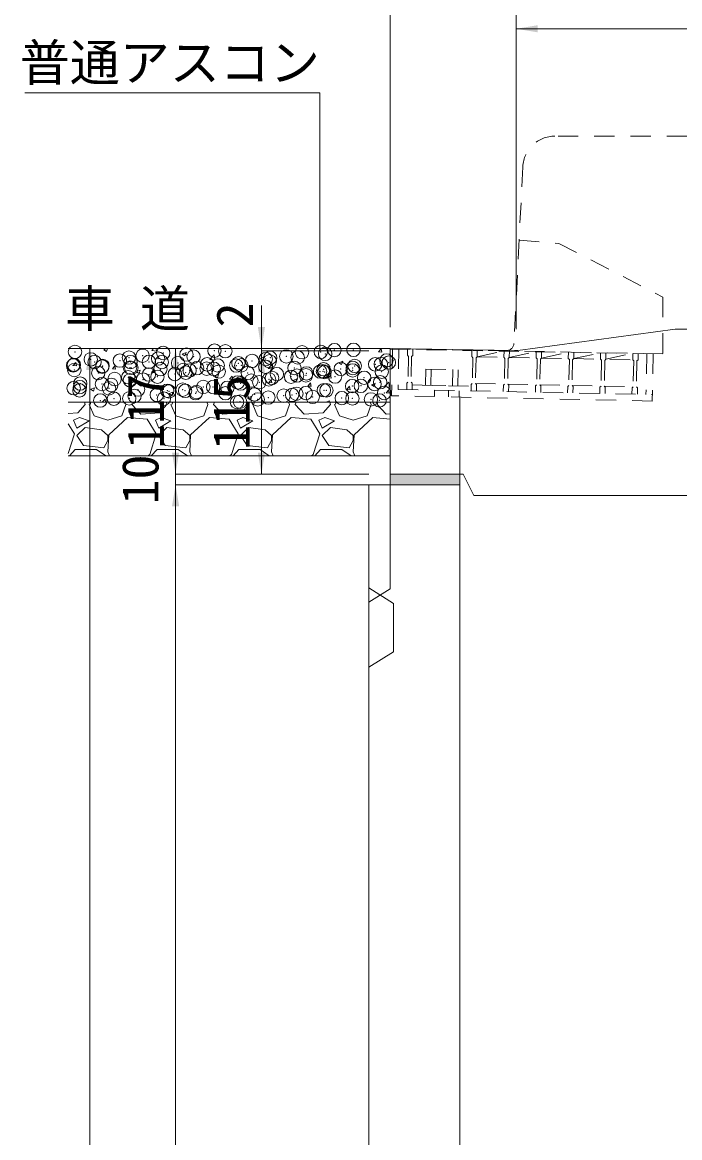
# Model space of a CAD drawing. Units: millimetres at full size. Extents: x 0 to 26200, y 7460 to 13400.
# Drawn here: x 12302 to 12914, y 11008 to 12047 of the extents above; entities that cross this region are included whole.
import ezdxf
from ezdxf.enums import TextEntityAlignment as Align

# ---------------------------------------------------------------- set-up
doc = ezdxf.new("R2010")
doc.units = ezdxf.units.MM
doc.header["$LTSCALE"] = 25
doc.header["$PDMODE"] = 32
doc.header["$PDSIZE"] = 12.5
doc.linetypes.add('DASHED', pattern=[7.5, 6, -1.5])
doc.linetypes.add('USER1', pattern=[1.35, 0.75, -0.6])
doc.layers.add('ハッチング_モルタル', color=30, linetype='Continuous')
doc.layers.add('文字', color=7, linetype='Continuous')
for name, color, linetype, lineweight in [('側溝・本体', 7, 'Continuous', 9), ('基礎', 3, 'Continuous', 20), ('寸法線', 7, 'Continuous', 9), ('引出線', 4, 'Continuous', 9), ('本体', 2, 'Continuous', 20), ('舗装・基礎', 7, 'Continuous', 5), ('ｸﾞﾚｰﾁﾝｸﾞ', 7, 'USER1', 5)]:
    doc.layers.add(name, color=color, linetype=linetype, lineweight=lineweight)
doc.styles.add('ＭＳ ゴシック', font='')
doc.styles.get('ＭＳ ゴシック').set_extended_font_data('MS Gothic')

# ---------------------------------------------------------------- blocks, each defined once
blk = doc.blocks.new('filled_arrow')
at = {"color": 0, "linetype": 'Continuous', "lineweight": -2}
blk.add_solid([(7.5, 1.25), (0, 0), (7.5, -1.25)], dxfattribs=at)

msp = doc.modelspace()

# ---------------------------------------------------------------- hatches: boundary and pattern name
at = {"layer": 'ハッチング_モルタル'}
msp.add_hatch(color=7, dxfattribs=at).paths.add_polyline_path([(12709.33, 11616.22), (12709.33, 11626.22), (12644.33, 11626.22), (12644.33, 11616.22)])

# ---------------------------------------------------------------- linework, layer by layer
at = {"layer": '側溝・本体', "linetype": 'USER1'}
for p, q in [((12920.79, 11941.22), (12797.86, 11941.22)), ((12767.9, 11912.72), (12759.66, 11747.99)), ((12764.48, 11844.22), (12801.33, 11841.22)), ((12801.33, 11841.22), (12898.33, 11791.22)), ((12898.33, 11791.22), (12898.33, 11738.22)), ((12644.33, 11742.64), (12898.33, 11738.22))]:
    msp.add_line(p, q, dxfattribs=at)
at = {"layer": '側溝・本体', "linetype": 'DASHED', "lineweight": 20}
msp.add_line((12709.33, 11697.91), (12709.33, 11626.22), dxfattribs=at)
at = {"layer": '側溝・本体', "linetype": 'USER1'}
for centre, radius, start, end in [((12797.86, 11911.22), 30, 90, 177.13759), ((12752.67, 11748.34), 7, 269.00365, 357.13759)]:
    msp.add_arc(centre, radius, start, end, dxfattribs=at)
at = {"layer": '基礎'}
for p, q in [((12644.33, 11743.22), (12344.33, 11743.22)), ((12644.33, 11693.22), (12344.33, 11693.22)), ((12644.33, 11643.22), (12344.33, 11643.22))]:
    msp.add_line(p, q, dxfattribs=at)
at = {"layer": '寸法線'}
for p, q in [((12644.33, 11763.22), (12644.33, 12201.22)), ((12644.33, 11763.22), (12644.33, 12131.85)), ((12761.83, 11763.22), (12761.83, 12131.85)), ((12761.83, 11761.24), (12761.83, 12131.85)), ((12958.33, 12041.22), (12761.83, 12041.22)), ((12761.83, 11961.22), (12761.83, 12041.22)), ((12524.33, 11701.22), (12524.33, 11783.22)), ((12364.33, 11743.22), (12364.33, 10166.22)), ((12635.33, 11743.22), (12364.33, 11743.22)), ((12444.33, 11626.22), (12444.33, 11743.22)), ((12624.33, 11743.22), (12444.33, 11743.22)), ((12624.33, 11743.22), (12524.33, 11743.22)), ((12624.33, 11741.22), (12524.33, 11741.22)), ((12524.33, 11626.22), (12524.33, 11741.22)), ((12624.33, 11741.22), (12524.33, 11741.22)), ((12444.33, 11666.22), (12444.33, 11576.22)), ((12624.33, 11626.22), (12444.33, 11626.22)), ((12624.33, 11626.22), (12444.33, 11626.22)), ((12624.33, 11626.22), (12524.33, 11626.22)), ((12444.33, 11616.22), (12444.33, 10166.22)), ((12624.33, 11616.22), (12444.33, 11616.22)), ((12624.33, 11616.22), (12444.33, 11616.22))]:
    msp.add_line(p, q, dxfattribs=at)
at = {"layer": '引出線'}
msp.add_lwpolyline([(12578.83, 11743.22), (12578.83, 11981.64), (12303.99, 11981.64)], dxfattribs=at)
at = {"layer": '本体'}
for p, q in [((12909.83, 11761.22), (12763.33, 11741.43)), ((12958.33, 11761.22), (12909.83, 11761.22)), ((12644.33, 11743.22), (12644.33, 11626.22)), ((12644.33, 11743.22), (12760.31, 11741.25)), ((12644.33, 11626.22), (12709.33, 11626.22)), ((12712.33, 11626.22), (12644.33, 11626.22)), ((12709.33, 10986.75), (12709.33, 11626.22)), ((12712.33, 11626.22), (12722.33, 11606.22)), ((12624.33, 11616.22), (12709.33, 11616.22)), ((12624.33, 10166.22), (12624.33, 11616.22)), ((12644.33, 11616.22), (12709.33, 11616.22)), ((12996.33, 11606.22), (12722.33, 11606.22))]:
    msp.add_line(p, q, dxfattribs=at)
at = {"layer": '本体', "lineweight": 9}
for p, q in [((12644.33, 11519.22), (12644.33, 11626.22)), ((12624.33, 11520.22), (12647.33, 11505.72)), ((12624.33, 11506.72), (12644.33, 11519.22)), ((12647.33, 11460.72), (12647.33, 11505.72)), ((12647.33, 11460.72), (12624.33, 11446.22))]:
    msp.add_line(p, q, dxfattribs=at)
at = {"layer": '本体'}
msp.add_arc((12760.65, 11761.25), 20, 269.02485, 277.69605, dxfattribs=at)
at = {"layer": '舗装・基礎'}
for p, q in [((12377.55, 11742.13), (12380.08, 11740.42)), ((12377.58, 11742.18), (12380.3, 11743.22)), ((12380.08, 11740.42), (12381.02, 11743.22)), ((12422.17, 11741.53), (12423.79, 11743.22)), ((12422.17, 11741.55), (12426.68, 11740.85)), ((12426.68, 11740.83), (12426.4, 11743.22)), ((12450.56, 11738.06), (12453.09, 11736.35)), ((12450.58, 11738.11), (12454.14, 11739.48)), ((12453.09, 11736.35), (12454.12, 11739.42)), ((12476.39, 11733.13), (12480.35, 11737.25)), ((12480.9, 11732.42), (12480.34, 11737.25)), ((12597.85, 11743.22), (12600.03, 11743.03)), ((12599.97, 11743.02), (12599.93, 11743.22)), ((12633.43, 11740.11), (12635.88, 11743.03)), ((12633.43, 11740.11), (12636.47, 11739.84)), ((12636.4, 11739.83), (12635.82, 11743.02)), ((12348.98, 11727.4), (12351.43, 11730.32)), ((12348.98, 11727.4), (12352.02, 11727.14)), ((12351.96, 11727.12), (12351.37, 11730.31)), ((12385.42, 11724.22), (12387.87, 11727.13)), ((12388.39, 11723.94), (12387.81, 11727.12)), ((12476.38, 11733.14), (12480.9, 11732.44)), ((12523.57, 11733.99), (12526.09, 11732.28)), ((12523.59, 11734.04), (12527.15, 11735.41)), ((12526.09, 11732.28), (12527.12, 11735.35)), ((12530.61, 11724.72), (12534.56, 11728.84)), ((12535.11, 11724.02), (12534.55, 11728.84)), ((12596.57, 11729.92), (12599.1, 11728.22)), ((12596.6, 11729.97), (12600.15, 11731.34)), ((12599.1, 11728.22), (12600.13, 11731.29)), ((12385.42, 11724.21), (12388.46, 11723.95)), ((12407.88, 11721.67), (12410.4, 11719.97)), ((12407.9, 11721.73), (12411.46, 11723.09)), ((12410.41, 11719.97), (12411.44, 11723.04)), ((12421.86, 11721.03), (12424.31, 11723.95)), ((12421.86, 11721.03), (12424.89, 11720.76)), ((12424.83, 11720.75), (12424.24, 11723.93)), ((12458.29, 11717.84), (12460.74, 11720.76)), ((12458.29, 11717.84), (12461.33, 11717.57)), ((12461.27, 11717.56), (12460.68, 11720.74)), ((12480.88, 11717.6), (12483.41, 11715.9)), ((12480.91, 11717.66), (12484.46, 11719.02)), ((12483.41, 11715.9), (12484.44, 11718.97)), ((12494.73, 11714.65), (12497.18, 11717.57)), ((12497.7, 11714.37), (12497.12, 11717.56)), ((12530.6, 11724.73), (12535.12, 11724.03)), ((12584.81, 11716.33), (12589.33, 11715.63)), ((12584.82, 11716.31), (12588.78, 11720.43)), ((12589.33, 11715.61), (12588.77, 11720.43)), ((12365.19, 11705.29), (12367.72, 11703.58)), ((12365.22, 11705.34), (12368.77, 11706.71)), ((12367.72, 11703.58), (12368.75, 11706.65)), ((12494.73, 11714.65), (12497.77, 11714.38)), ((12531.17, 11711.46), (12533.62, 11714.38)), ((12531.17, 11711.46), (12534.2, 11711.2)), ((12534.14, 11711.18), (12533.55, 11714.37)), ((12553.89, 11713.54), (12556.42, 11711.83)), ((12553.91, 11713.59), (12557.47, 11714.95)), ((12556.42, 11711.83), (12557.45, 11714.9)), ((12567.6, 11708.28), (12570.05, 11711.2)), ((12567.6, 11708.27), (12570.64, 11708.01)), ((12570.58, 11708), (12569.99, 11711.18)), ((12604.04, 11705.09), (12606.49, 11708.01)), ((12604.04, 11705.09), (12607.08, 11704.82)), ((12607.01, 11704.81), (12606.43, 11707.99)), ((12626.89, 11709.47), (12629.42, 11707.76)), ((12626.92, 11709.52), (12630.48, 11710.89)), ((12629.42, 11707.76), (12630.45, 11710.83)), ((12639.03, 11707.92), (12643.55, 11707.22)), ((12639.04, 11707.9), (12642.99, 11712.02)), ((12640.48, 11701.9), (12642.93, 11704.82)), ((12643.54, 11707.2), (12642.98, 11712.02)), ((12375.82, 11693.22), (12378.65, 11696.17)), ((12378.98, 11693.22), (12378.64, 11696.17)), ((12438.2, 11701.22), (12440.73, 11699.52)), ((12438.22, 11701.27), (12441.78, 11702.64)), ((12440.73, 11699.51), (12441.76, 11702.58)), ((12511.21, 11697.15), (12513.73, 11695.45)), ((12511.23, 11697.2), (12514.79, 11698.57)), ((12513.73, 11695.45), (12514.76, 11698.52)), ((12584.46, 11693.22), (12587.79, 11694.5)), ((12587.36, 11693.22), (12587.77, 11694.45)), ((12640.48, 11701.9), (12643.51, 11701.63)), ((12643.45, 11701.62), (12642.86, 11704.81)), ((12360.03, 11691.07), (12353.17, 11683.45)), ((12360.03, 11691.07), (12359.6, 11693.22)), ((12363.84, 11691.07), (12368.41, 11680.4)), ((12364.6, 11691.07), (12365.52, 11693.22)), ((12394.32, 11680.4), (12398.13, 11691.07)), ((12397.14, 11693.22), (12398.13, 11691.07)), ((12403.46, 11691.07), (12404.27, 11693.22)), ((12411.85, 11681.93), (12403.46, 11691.07)), ((12436.23, 11691.07), (12429.37, 11683.45)), ((12436.23, 11691.07), (12435.8, 11693.22)), ((12440.04, 11691.07), (12444.61, 11680.4)), ((12440.8, 11691.07), (12441.72, 11693.22)), ((12470.52, 11680.4), (12474.33, 11691.07)), ((12473.34, 11693.22), (12474.33, 11691.07)), ((12479.66, 11691.07), (12480.47, 11693.22)), ((12488.05, 11681.93), (12479.66, 11691.07)), ((12512.43, 11691.07), (12505.57, 11683.45)), ((12512.43, 11691.07), (12512, 11693.22)), ((12516.24, 11691.07), (12520.81, 11680.4)), ((12517, 11691.07), (12517.92, 11693.22)), ((12546.72, 11680.4), (12550.53, 11691.07)), ((12549.54, 11693.22), (12550.53, 11691.07)), ((12555.86, 11691.07), (12556.67, 11693.22)), ((12564.25, 11681.93), (12555.86, 11691.07)), ((12588.63, 11691.07), (12581.77, 11683.45)), ((12588.63, 11691.07), (12588.2, 11693.22)), ((12592.44, 11691.07), (12597.01, 11680.4)), ((12593.2, 11691.07), (12594.12, 11693.22)), ((12622.92, 11680.4), (12626.73, 11691.07)), ((12625.74, 11693.22), (12626.73, 11691.07)), ((12632.06, 11691.07), (12632.87, 11693.22)), ((12640.45, 11681.93), (12632.06, 11691.07)), ((12353.17, 11683.45), (12344.33, 11682.68)), ((12354.7, 11678.88), (12349.36, 11676.59)), ((12349.36, 11676.59), (12352.41, 11668.97)), ((12352.41, 11668.97), (12363.84, 11675.83)), ((12363.84, 11675.83), (12354.7, 11678.88)), ((12368.41, 11680.4), (12381.37, 11676.59)), ((12381.37, 11676.59), (12394.32, 11680.4)), ((12399.65, 11678.88), (12382.13, 11662.88)), ((12417.94, 11677.35), (12399.65, 11678.88)), ((12429.37, 11683.45), (12411.85, 11681.93)), ((12426.32, 11663.64), (12417.94, 11677.35)), ((12430.9, 11678.88), (12425.56, 11676.59)), ((12425.56, 11676.59), (12428.61, 11668.97)), ((12428.61, 11668.97), (12440.04, 11675.83)), ((12440.04, 11675.83), (12430.9, 11678.88)), ((12444.61, 11680.4), (12457.57, 11676.59)), ((12457.57, 11676.59), (12470.52, 11680.4)), ((12475.85, 11678.88), (12458.33, 11662.88)), ((12494.14, 11677.35), (12475.85, 11678.88)), ((12505.57, 11683.45), (12488.05, 11681.93)), ((12502.52, 11663.64), (12494.14, 11677.35)), ((12507.1, 11678.88), (12501.76, 11676.59)), ((12501.76, 11676.59), (12504.81, 11668.97)), ((12504.81, 11668.97), (12516.24, 11675.83)), ((12516.24, 11675.83), (12507.1, 11678.88)), ((12520.81, 11680.4), (12533.77, 11676.59)), ((12533.77, 11676.59), (12546.72, 11680.4)), ((12552.05, 11678.88), (12534.53, 11662.88)), ((12570.34, 11677.35), (12552.05, 11678.88)), ((12581.77, 11683.45), (12564.25, 11681.93)), ((12578.72, 11663.64), (12570.34, 11677.35)), ((12583.3, 11678.88), (12577.96, 11676.59)), ((12577.96, 11676.59), (12581.01, 11668.97)), ((12581.01, 11668.97), (12592.44, 11675.83)), ((12592.44, 11675.83), (12583.3, 11678.88)), ((12597.01, 11680.4), (12609.97, 11676.59)), ((12609.97, 11676.59), (12622.92, 11680.4)), ((12628.25, 11678.88), (12610.73, 11662.88)), ((12644.33, 11677.54), (12628.25, 11678.88)), ((12644.33, 11682.26), (12640.45, 11681.93)), ((12350.12, 11663.64), (12344.33, 11673.13)), ((12344.33, 11645.52), (12350.12, 11663.64)), ((12360.03, 11669.73), (12352.41, 11662.11)), ((12375.27, 11667.45), (12360.03, 11669.73)), ((12381.37, 11662.11), (12375.27, 11667.45)), ((12420.23, 11644.59), (12426.32, 11663.64)), ((12436.23, 11669.73), (12428.61, 11662.11)), ((12451.47, 11667.45), (12436.23, 11669.73)), ((12457.57, 11662.11), (12451.47, 11667.45)), ((12496.43, 11644.59), (12502.52, 11663.64)), ((12512.43, 11669.73), (12504.81, 11662.11)), ((12527.67, 11667.45), (12512.43, 11669.73)), ((12533.77, 11662.11), (12527.67, 11667.45)), ((12572.63, 11644.59), (12578.72, 11663.64)), ((12588.63, 11669.73), (12581.01, 11662.11)), ((12603.87, 11667.45), (12588.63, 11669.73)), ((12609.97, 11662.11), (12603.87, 11667.45)), ((12352.41, 11662.11), (12358.51, 11652.97)), ((12358.51, 11652.97), (12377.56, 11650.68)), ((12377.56, 11650.68), (12381.37, 11657.54)), ((12382.13, 11662.88), (12381.37, 11646.87)), ((12381.37, 11657.54), (12381.37, 11662.11)), ((12428.61, 11662.11), (12434.71, 11652.97)), ((12434.71, 11652.97), (12453.76, 11650.68)), ((12453.76, 11650.68), (12457.57, 11657.54)), ((12458.33, 11662.88), (12457.57, 11646.87)), ((12457.57, 11657.54), (12457.57, 11662.11)), ((12504.81, 11662.11), (12510.91, 11652.97)), ((12510.91, 11652.97), (12529.96, 11650.68)), ((12529.96, 11650.68), (12533.77, 11657.54)), ((12534.53, 11662.88), (12533.77, 11646.87)), ((12533.77, 11657.54), (12533.77, 11662.11)), ((12581.01, 11662.11), (12587.11, 11652.97)), ((12587.11, 11652.97), (12606.16, 11650.68)), ((12606.16, 11650.68), (12609.97, 11657.54)), ((12610.73, 11662.88), (12609.97, 11646.87)), ((12609.97, 11657.54), (12609.97, 11662.11)), ((12345.54, 11643.22), (12350.89, 11649.16)), ((12350.89, 11649.16), (12370.7, 11649.16)), ((12370.7, 11649.16), (12379.28, 11643.22)), ((12381.37, 11646.87), (12382.9, 11643.22)), ((12418.46, 11643.22), (12420.23, 11644.59)), ((12421.74, 11643.22), (12427.09, 11649.16)), ((12427.09, 11649.16), (12446.9, 11649.16)), ((12446.9, 11649.16), (12455.48, 11643.22)), ((12457.57, 11646.87), (12459.1, 11643.22)), ((12494.66, 11643.22), (12496.43, 11644.59)), ((12497.94, 11643.22), (12503.29, 11649.16)), ((12503.29, 11649.16), (12523.1, 11649.16)), ((12523.1, 11649.16), (12531.68, 11643.22)), ((12533.77, 11646.87), (12535.3, 11643.22)), ((12570.86, 11643.22), (12572.63, 11644.59)), ((12574.14, 11643.22), (12579.49, 11649.16)), ((12579.49, 11649.16), (12599.3, 11649.16)), ((12599.3, 11649.16), (12607.88, 11643.22)), ((12609.97, 11646.87), (12611.5, 11643.22))]:
    msp.add_line(p, q, dxfattribs=at)
for p in [(12480.57, 11741.22), (12490.74, 11740.72), (12592.38, 11741.79), (12610.12, 11742.01), (12350.59, 11740.11), (12365.29, 11733.12), (12368.82, 11730.64), (12392.41, 11731.97), (12400.9, 11734.86), (12402.44, 11730.59), (12413.62, 11736.54), (12419.53, 11730.83), (12428.1, 11733.84), (12431.49, 11730.55), (12432.86, 11739.07), (12454.49, 11737.65), (12461.12, 11735.63), (12515.62, 11731.69), (12528.34, 11733.36), (12532, 11731.37), (12532.54, 11734.65), (12547.58, 11735.9), (12558.08, 11734.95), (12562.17, 11739.74), (12579.66, 11740.12), (12583.74, 11738.2), (12640.82, 11732.13), (12643.05, 11730.19), (12348.89, 11727.44), (12349.58, 11728.11), (12349.97, 11723.2), (12372.24, 11720.38), (12376, 11726.3), (12376.36, 11727.01), (12401.87, 11725.46), (12403.12, 11725.15), (12430.24, 11724), (12443.66, 11719.4), (12446.65, 11729.68), (12451.58, 11723.26), (12453.87, 11720.74), (12457.36, 11722.86), (12464.3, 11724.93), (12473.29, 11724.48), (12473.77, 11728.54), (12479.95, 11724.31), (12483.54, 11727.47), (12484.48, 11721.71), (12500.88, 11727.39), (12502.92, 11729.57), (12505.61, 11727.56), (12511.59, 11720.57), (12528, 11726.25), (12538.71, 11719.42), (12555.12, 11725.1), (12566.29, 11720.08), (12579.01, 11721.76), (12581.57, 11721.96), (12582.24, 11723.95), (12583.12, 11721.29), (12598.25, 11724.29), (12609.36, 11722.81), (12609.5, 11725.1), (12611.19, 11727.04), (12630.33, 11728.52), (12635.59, 11728.68), (12636.47, 11721.66), (12355.46, 11710.6), (12375.74, 11710.1), (12384.41, 11709.22), (12387.54, 11714.83), (12400.26, 11716.5), (12401.82, 11713.68), (12414.04, 11714.31), (12419.5, 11719.03), (12427.48, 11716.93), (12502.25, 11711.65), (12504.99, 11710.65), (12514.97, 11713.33), (12522.32, 11711.79), (12531.38, 11714.46), (12534.21, 11715.86), (12551.94, 11716.87), (12557.46, 11718.04), (12565.83, 11718.28), (12592.95, 11717.13), (12620.07, 11715.98), (12629.69, 11710.15), (12634.97, 11711.77), (12349.36, 11706.29), (12354.79, 11704.14), (12355.19, 11707.3), (12382.3, 11706.15), (12406.13, 11699), (12409.42, 11705.01), (12426.87, 11700.02), (12436.54, 11703.86), (12438.21, 11703.22), (12450.93, 11704.9), (12453.25, 11703.82), (12463.06, 11701.62), (12463.66, 11702.71), (12470.17, 11707.43), (12479.33, 11707.4), (12490.78, 11701.57), (12492.69, 11706.7), (12517.89, 11700.42), (12545.01, 11699.28), (12552.93, 11700.05), (12556.84, 11701.13), (12565.65, 11701.72), (12582.5, 11704.38), (12584.89, 11704.26), (12608.89, 11708.19), (12616.97, 11708.48), (12638.72, 11701.82), (12374.18, 11694.79), (12386.89, 11696.47), (12401.21, 11696.76), (12433.44, 11696.53), (12501.61, 11693.29), (12504.38, 11693.74), (12520.85, 11695.82), (12530.76, 11697.55), (12572.13, 11698.13), (12599.25, 11696.99), (12609.1, 11696.73), (12626.37, 11695.84), (12634.35, 11694.86)]:
    msp.add_point(p, dxfattribs=at)
at = {"layer": 'ｸﾞﾚｰﾁﾝｸﾞ'}
for p, q in [((12646.45, 11743.18), (12645.57, 11699.19)), ((12889.4, 11738.32), (12646.45, 11743.18)), ((12652.44, 11743.06), (12651.68, 11705.07)), ((12660.44, 11742.9), (12660.32, 11736.9)), ((12660.32, 11736.9), (12661.3, 11735.88)), ((12665.32, 11736.8), (12664.3, 11735.82)), ((12665.44, 11742.8), (12665.32, 11736.8)), ((12720.43, 11741.7), (12720.31, 11735.7)), ((12725.43, 11741.6), (12725.31, 11735.6)), ((12725.31, 11735.6), (12750.42, 11741.1)), ((12750.42, 11741.1), (12750.3, 11735.1)), ((12755.42, 11741), (12755.3, 11735)), ((12755.3, 11735), (12780.42, 11740.5)), ((12780.42, 11740.5), (12780.3, 11734.5)), ((12785.42, 11740.4), (12785.3, 11734.4)), ((12785.3, 11734.4), (12810.41, 11739.9)), ((12810.41, 11739.9), (12810.29, 11733.9)), ((12815.41, 11739.8), (12815.29, 11733.8)), ((12815.29, 11733.8), (12840.41, 11739.3)), ((12840.41, 11739.3), (12840.29, 11733.3)), ((12845.41, 11739.2), (12845.29, 11733.2)), ((12845.29, 11733.2), (12870.4, 11738.7)), ((12870.4, 11738.7), (12870.28, 11732.7)), ((12875.4, 11738.6), (12875.28, 11732.6)), ((12883.4, 11738.44), (12882.64, 11700.45)), ((12889.4, 11738.32), (12888.52, 11694.33)), ((12661.3, 11735.88), (12660.82, 11711.88)), ((12664.3, 11735.82), (12663.82, 11711.82)), ((12720.31, 11735.7), (12721.29, 11734.68)), ((12721.29, 11734.68), (12720.81, 11710.68)), ((12724.29, 11734.62), (12723.81, 11710.62)), ((12725.31, 11735.6), (12724.29, 11734.62)), ((12725.31, 11735.6), (12750.3, 11735.1)), ((12750.3, 11735.1), (12751.28, 11734.08)), ((12751.28, 11734.08), (12750.8, 11710.08)), ((12754.28, 11734.02), (12753.8, 11710.02)), ((12755.3, 11735), (12754.28, 11734.02)), ((12755.3, 11735), (12780.3, 11734.5)), ((12780.3, 11734.5), (12781.28, 11733.48)), ((12781.28, 11733.48), (12780.8, 11709.48)), ((12784.28, 11733.42), (12783.8, 11709.42)), ((12785.3, 11734.4), (12784.28, 11733.42)), ((12785.3, 11734.4), (12810.29, 11733.9)), ((12810.29, 11733.9), (12811.27, 11732.88)), ((12811.27, 11732.88), (12810.79, 11708.88)), ((12814.27, 11732.82), (12813.79, 11708.82)), ((12815.29, 11733.8), (12814.27, 11732.82)), ((12815.29, 11733.8), (12870.28, 11732.7)), ((12815.29, 11733.8), (12840.29, 11733.3)), ((12840.29, 11733.3), (12841.27, 11732.28)), ((12841.27, 11732.28), (12840.79, 11708.28)), ((12844.27, 11732.22), (12843.79, 11708.22)), ((12845.29, 11733.2), (12844.27, 11732.22)), ((12870.28, 11732.7), (12871.26, 11731.68)), ((12871.26, 11731.68), (12870.78, 11707.68)), ((12874.26, 11731.62), (12873.78, 11707.62)), ((12875.28, 11732.6), (12874.26, 11731.62)), ((12677.57, 11724.05), (12677.27, 11709.05)), ((12677.57, 11724.05), (12707.56, 11723.45)), ((12682.57, 11723.95), (12682.27, 11708.95)), ((12702.56, 11723.55), (12702.26, 11708.55)), ((12707.56, 11723.45), (12707.26, 11708.45)), ((12651.68, 11705.07), (12888.64, 11700.33)), ((12659.68, 11704.91), (12659.8, 11710.9)), ((12659.8, 11710.9), (12660.82, 11711.88)), ((12664.8, 11710.8), (12663.82, 11711.82)), ((12664.68, 11704.81), (12664.8, 11710.8)), ((12664.77, 11709.3), (12719.76, 11708.2)), ((12677.27, 11709.05), (12707.26, 11708.45)), ((12719.67, 11703.71), (12719.79, 11709.7)), ((12719.79, 11709.7), (12720.81, 11710.68)), ((12723.81, 11710.62), (12750.8, 11710.08)), ((12724.79, 11709.6), (12723.81, 11710.62)), ((12724.67, 11703.61), (12724.79, 11709.6)), ((12749.66, 11703.11), (12749.78, 11709.1)), ((12749.78, 11709.1), (12750.8, 11710.08)), ((12754.78, 11709), (12753.8, 11710.02)), ((12753.8, 11710.02), (12780.8, 11709.48)), ((12754.66, 11703.01), (12754.78, 11709)), ((12779.66, 11702.51), (12779.78, 11708.5)), ((12779.78, 11708.5), (12780.8, 11709.48)), ((12784.78, 11708.4), (12783.8, 11709.42)), ((12783.8, 11709.42), (12810.79, 11708.88)), ((12784.66, 11702.41), (12784.78, 11708.4)), ((12809.65, 11701.91), (12809.77, 11707.9)), ((12809.77, 11707.9), (12810.79, 11708.88)), ((12814.77, 11707.8), (12813.79, 11708.82)), ((12813.79, 11708.82), (12840.79, 11708.28)), ((12814.65, 11701.81), (12814.77, 11707.8)), ((12839.65, 11701.31), (12839.77, 11707.3)), ((12839.77, 11707.3), (12840.79, 11708.28)), ((12844.77, 11707.2), (12843.79, 11708.22)), ((12843.79, 11708.22), (12870.78, 11707.68)), ((12844.65, 11701.21), (12844.77, 11707.2)), ((12869.64, 11700.71), (12869.76, 11706.7)), ((12869.76, 11706.7), (12870.78, 11707.68)), ((12874.76, 11706.6), (12873.78, 11707.62)), ((12874.64, 11700.61), (12874.76, 11706.6)), ((12888.52, 11694.33), (12645.57, 11699.19)), ((12685.56, 11698.39), (12685.68, 11704.39)), ((12698.56, 11698.13), (12698.68, 11704.13)), ((12708.67, 11703.93), (12708.55, 11697.93))]:
    msp.add_line(p, q, dxfattribs=at)

# ---------------------------------------------------------------- block references
at = {"layer": '寸法線', "xscale": 2.67, "yscale": 2.67}
msp.add_blockref('filled_arrow', (12761.83, 12041.22), dxfattribs=at)
for p, rotation in [((12524.33, 11743.22), 90), ((12364.33, 11743.22), 270), ((12444.33, 11743.22), 270), ((12524.33, 11741.22), 270), ((12524.33, 11741.22), 270), ((12444.33, 11626.22), 90), ((12444.33, 11626.22), 90), ((12524.33, 11626.22), 90), ((12444.33, 11616.22), 270), ((12444.33, 11616.22), 270)]:
    msp.add_blockref('filled_arrow', p, dxfattribs=dict(at, rotation=rotation))
at = {"layer": '引出線', "xscale": 0.133, "yscale": 0.133, "rotation": 90}
msp.add_blockref('filled_arrow', (12578.83, 11743.22), dxfattribs=at)

# ---------------------------------------------------------------- texts
at = {"layer": '寸法線', "style": 'ＭＳ ゴシック'}
for s, p in [('2', (12499.33, 11774.55)), ('117', (12416.33, 11684.72)), ('115', (12496.33, 11683.72)), ('10', (12411.33, 11621.22))]:
    msp.add_text(s, height=34.18, rotation=90, dxfattribs=at).set_placement(p, align=Align.MIDDLE_CENTER)
at = {"layer": '引出線', "style": 'ＭＳ ゴシック'}
msp.add_text('普通アスコン', height=34.18, dxfattribs=at).set_placement((12578.83, 12026.85), align=Align.TOP_RIGHT)
at = {"layer": '文字', "style": 'ＭＳ ゴシック'}
msp.add_text('車 道', height=34.18, dxfattribs=at).set_placement((12399.44, 11780.51), align=Align.MIDDLE_CENTER)

doc.saveas('drawing.dxf')
